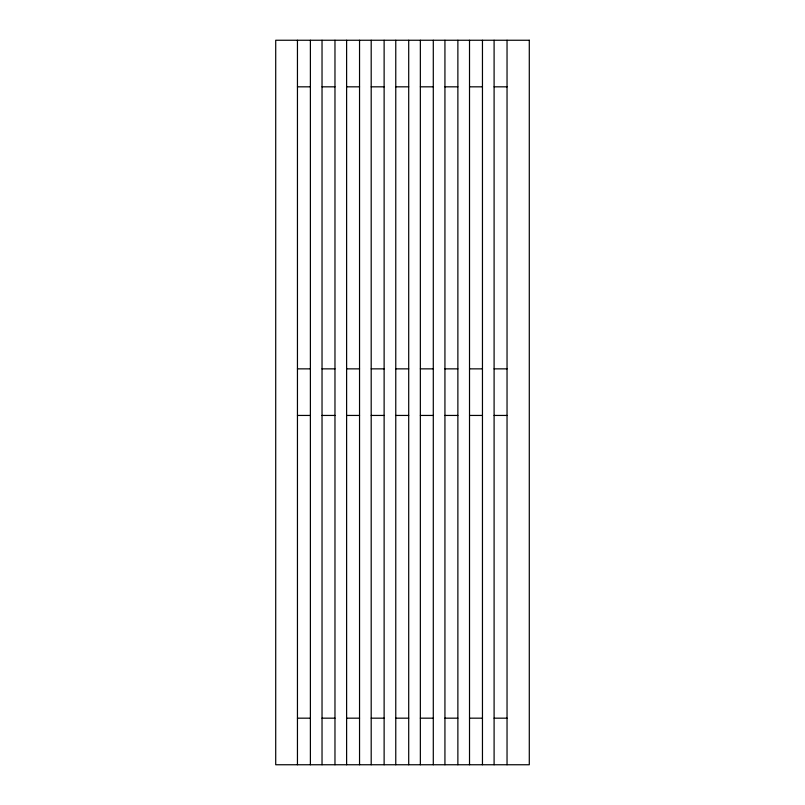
<?xml version="1.0" encoding="UTF-8"?>
<svg xmlns="http://www.w3.org/2000/svg" width="805" height="805" viewBox="0 0 805 805"><rect width="100%" height="100%" fill="white"/><g stroke="black" fill="none" stroke-linecap="round" stroke-linejoin="round"><path stroke-width="1.21" d="M297.448 86.829L310.388 86.829M322.03 86.829L334.971 86.829M346.613 86.829L359.543 86.829M371.196 86.829L384.126 86.829M395.768 86.829L408.709 86.829M420.351 86.829L433.291 86.829M444.934 86.829L457.874 86.829M469.516 86.829L482.457 86.829M494.099 86.829L507.039 86.829M297.448 368.861L310.388 368.861M322.03 368.861L334.971 368.861M346.613 368.861L359.543 368.861M371.196 368.861L384.126 368.861M395.768 368.861L408.709 368.861M420.351 368.861L433.291 368.861M444.934 368.861L457.874 368.861M469.516 368.861L482.457 368.861M494.099 368.861L507.039 368.861M297.448 415.44L310.388 415.44M322.03 415.44L334.971 415.44M346.613 415.44L359.543 415.44M371.196 415.44L384.126 415.44M395.768 415.44L408.709 415.44M420.351 415.44L433.291 415.44M444.934 415.44L457.874 415.44M469.516 415.44L482.457 415.44M494.099 415.44L507.039 415.44M297.448 718.171L310.388 718.171M322.03 718.171L334.971 718.171M346.613 718.171L359.543 718.171M371.196 718.171L384.126 718.171M395.768 718.171L408.709 718.171M420.351 718.171L433.291 718.171M444.934 718.171L457.874 718.171M469.516 718.171L482.457 718.171M494.099 718.171L507.039 718.171M507.039 40.25L507.039 764.75M494.099 40.25L494.099 764.75M482.457 40.25L482.457 764.75M469.516 40.25L469.516 764.75M457.874 40.25L457.874 764.75M444.934 40.25L444.934 764.75M433.291 40.25L433.291 764.75M420.351 40.25L420.351 764.75M408.709 40.25L408.709 764.75M395.768 40.25L395.768 764.75M384.126 40.25L384.126 764.75M371.196 40.25L371.196 764.75M359.543 40.25L359.543 764.75M346.613 40.25L346.613 764.75M334.971 40.25L334.971 764.75M322.03 40.25L322.03 764.75M310.388 40.25L310.388 764.75M297.448 40.25L297.448 764.75M529.288 40.25L275.713 40.25L275.713 764.75L529.288 764.75L529.288 40.25"/></g></svg>
